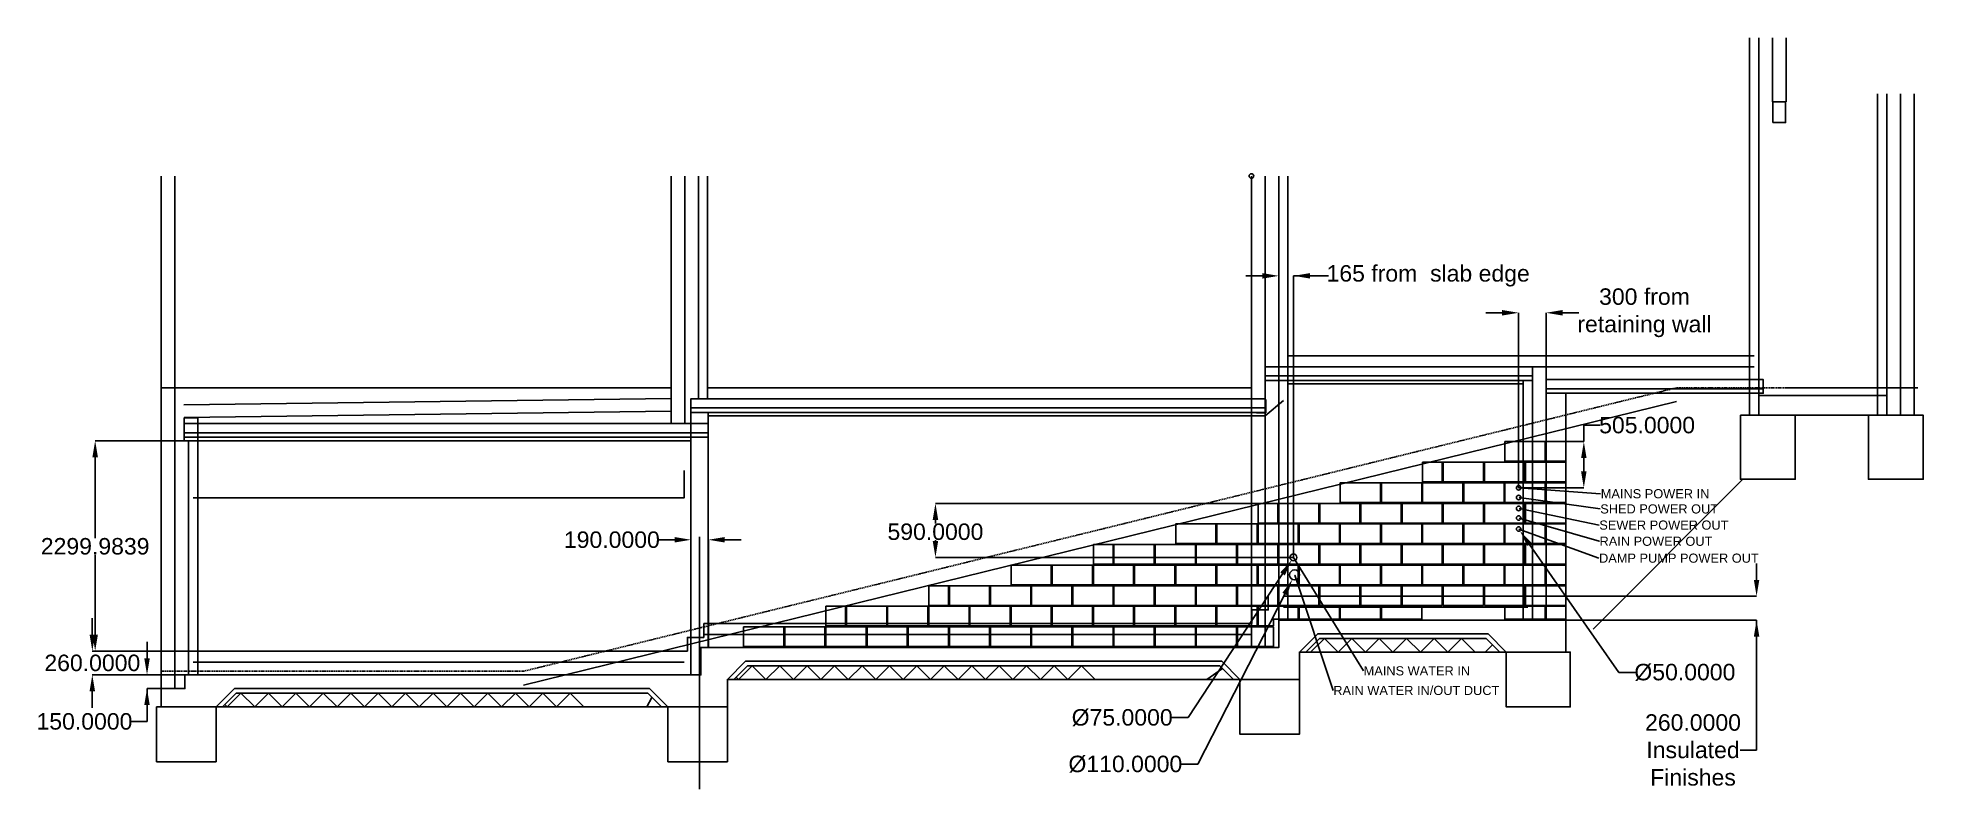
# Model space of a CAD drawing. Header units: millimetres. Extents: x -215 to 20403, y 0 to 8218.
import ezdxf
from ezdxf import colors
from ezdxf.entities.mleader import LeaderData, LeaderLine
from ezdxf.math import Vec2, Vec3

# ---------------------------------------------------------------- set-up
doc = ezdxf.new("R2010")
doc.units = ezdxf.units.MM
doc.linetypes.add('DASHED', pattern=[19.05, 12.7, -6.35])
for name, color, linetype in [('CHB+00_Dims-GA', 100, 'Continuous'), ('CHB+00_Groundslab', 4, 'Continuous'), ('CHB+00_Levels', 8, 'Continuous'), ('CHB+00_Lintels Over', 9, 'Continuous'), ('CHB+00_Walls-Retaining', 1, 'Continuous'), ('CHB-00_Dims-Foundation', 8, 'Continuous'), ('CHB-00_External GL', 211, 'Continuous'), ('CHB-00_Foundation', 7, 'Continuous'), ('CHB-00_Party Wall Line', 1, 'Continuous'), ('CHB-00_SOPs', 211, 'Continuous'), ('Dimensions', 100, 'Continuous'), ('Internal Walls', 30, 'Continuous'), ('Service Ducts', 241, 'Continuous')]:
    doc.layers.add(name, color=color, linetype=linetype)
doc.styles.get("Standard").update_dxf_attribs({"font": 'arial.ttf'})
doc.dimstyles.get("Standard").update_dxf_attribs({"dimtxt": 180, "dimasz": 180, "dimexe": 0.18, "dimexo": 0.0625, "dimgap": 0.09, "dimtad": 0, "dimtih": 1, "dimtoh": 1, "dimdec": 4, "dimzin": 0, "dimdsep": 46, "dimtxsty": 'Standard', "dimcen": 0.09, "dimadec": 0, "dimazin": 0, "dimtfac": 1, "dimtdec": 4, "dimtofl": 0, "dimtmove": 0, "dimatfit": 3, "dimfxl": 1, "dimtolj": 1, "dimtzin": 0, "dimarcsym": 0})

# ---------------------------------------------------------------- blocks, each defined once
blk = doc.blocks.new('*U2')
at = {"layer": 'CHB+00_Groundslab', "color": 8}
blk.add_lwpolyline([(-150, -75), (0, 75), (150, -75)], dxfattribs=at)
blk = doc.blocks.new('*U1')
at = {"layer": 'CHB+00_Groundslab', "color": 0, "linetype": 'ByBlock', "lineweight": -2}
for p in [(0, 0), (300, 0), (600, 0), (900, 0), (1200, 0), (1500, 0)]:
    blk.add_blockref('*U2', p, dxfattribs=at)
blk = doc.blocks.new('*D27')
at = {"color": 0, "linetype": 'Continuous', "lineweight": -2}
for p, q in [((1485, 3811), (413, 3811)), ((413, 3631), (413, 2747)), ((413, 1691), (413, 2564)), ((1485, 1511), (413, 1511))]:
    blk.add_line(p, q, dxfattribs=at)
at = {"color": 0}
for points in [[(443, 3631), (383, 3631), (413, 3811)], [(383, 1691), (443, 1691), (413, 1511)]]:
    blk.add_solid(points, dxfattribs=at)
at = {"layer": 'Defpoints', "color": 0}
for p in [(1485, 3811), (413, 1511), (1485, 1511)]:
    blk.add_point(p, dxfattribs=at)
at = {"color": 0, "insert": (413, 2656), "char_height": 180, "attachment_point": 5}
blk.add_mtext('\\A1;2299.9839', dxfattribs=at)
blk = doc.blocks.new('*U30')
at = {"layer": 'CHB+00_Groundslab', "color": 8}
blk.add_lwpolyline([(-150, -75), (0, 75), (150, -75)], dxfattribs=at)
blk = doc.blocks.new('*U29')
at = {"layer": 'CHB+00_Groundslab', "color": 0, "linetype": 'ByBlock', "lineweight": -2}
for p in [(0, 0), (300, 0), (600, 0), (900, 0), (1200, 0), (1500, 0), (1800, 0), (2100, 0), (2400, 0), (2700, 0), (3000, 0), (3300, 0), (3600, 0)]:
    blk.add_blockref('*U30', p, dxfattribs=at)
blk = doc.blocks.new('*U32')
at = {"layer": 'CHB+00_Groundslab', "color": 8}
blk.add_lwpolyline([(-150, -75), (0, 75), (150, -75)], dxfattribs=at)
blk = doc.blocks.new('*U31')
at = {"layer": 'CHB+00_Groundslab', "color": 0, "linetype": 'ByBlock', "lineweight": -2}
for p in [(0, 0), (300, 0), (600, 0), (900, 0), (1200, 0), (1500, 0), (1800, 0), (2100, 0), (2400, 0), (2700, 0), (3000, 0), (3300, 0), (3600, 0)]:
    blk.add_blockref('*U32', p, dxfattribs=at)
blk = doc.blocks.new('*D34')
at = {"layer": 'CHB+00_Dims-GA', "color": 0, "lineweight": -2}
for p, q in [((18580, 2290), (18580, 2470)), ((16078, 2110), (18580, 2110)), ((16078, 1850), (18580, 1850)), ((18580, 429), (18580, 1850)), ((18400, 429), (18580, 429))]:
    blk.add_line(p, q, dxfattribs=at)
at = {"layer": 'CHB+00_Dims-GA', "color": 0}
for points in [[(18550, 2290), (18610, 2290), (18580, 2110)], [(18610, 1670), (18550, 1670), (18580, 1850)]]:
    blk.add_solid(points, dxfattribs=at)
at = {"layer": 'Defpoints', "color": 0}
for p in [(16078, 2110), (18580, 2110), (16078, 1850)]:
    blk.add_point(p, dxfattribs=at)
at = {"layer": 'CHB+00_Dims-GA', "color": 0, "insert": (17885, 429), "char_height": 180, "attachment_point": 5}
blk.add_mtext('\\A1;260.0000\\PInsulated\\PFinishes', dxfattribs=at)
blk = doc.blocks.new('*D48')
at = {"layer": 'CHB+00_Dims-GA', "color": 0, "linetype": 'Continuous', "lineweight": -2}
for p, q in [((980, 1431), (980, 1611)), ((1395, 1251), (980, 1251)), ((980, 741), (980, 1101)), ((1135, 1101), (980, 1101)), ((800, 741), (980, 741))]:
    blk.add_line(p, q, dxfattribs=at)
at = {"layer": 'CHB+00_Dims-GA', "color": 0}
for points in [[(950, 1431), (1010, 1431), (980, 1251)], [(1010, 921), (950, 921), (980, 1101)]]:
    blk.add_solid(points, dxfattribs=at)
at = {"layer": 'Defpoints', "color": 0}
for p in [(1395, 1251), (980, 1101), (1135, 1101)]:
    blk.add_point(p, dxfattribs=at)
at = {"layer": 'CHB+00_Dims-GA', "color": 0, "insert": (296, 741), "char_height": 180, "attachment_point": 5}
blk.add_mtext('\\A1;150.0000', dxfattribs=at)
blk = doc.blocks.new('*D63')
at = {"layer": 'Defpoints', "color": 0}
for p in [(16493, 3801), (16691, 3801), (15978, 3296)]:
    blk.add_point(p, dxfattribs=at)
at = {"layer": 'Service Ducts', "color": 0, "lineweight": -2}
for p, q in [((16691, 3981), (16871, 3981)), ((16691, 3801), (16691, 3981)), ((16493, 3801), (16691, 3801)), ((16691, 3476), (16691, 3621)), ((15978, 3296), (16691, 3296))]:
    blk.add_line(p, q, dxfattribs=at)
at = {"layer": 'Service Ducts', "color": 0}
for points in [[(16721, 3621), (16661, 3621), (16691, 3801)], [(16661, 3476), (16721, 3476), (16691, 3296)]]:
    blk.add_solid(points, dxfattribs=at)
at = {"layer": 'Service Ducts', "color": 0, "insert": (17383, 3981), "char_height": 180, "attachment_point": 5}
blk.add_mtext('\\A1;505.0000', dxfattribs=at)
blk = doc.blocks.new('*D64')
at = {"layer": 'Defpoints', "color": 0}
for p in [(9601, 3126), (13516, 3126), (13516, 2536)]:
    blk.add_point(p, dxfattribs=at)
at = {"layer": 'Service Ducts', "color": 0, "lineweight": -2}
for p, q in [((13516, 3126), (9601, 3126)), ((9601, 2946), (9601, 2907)), ((9601, 2716), (9601, 2723)), ((13516, 2536), (9601, 2536))]:
    blk.add_line(p, q, dxfattribs=at)
at = {"layer": 'Service Ducts', "color": 0}
for points in [[(9631, 2946), (9571, 2946), (9601, 3126)], [(9571, 2716), (9631, 2716), (9601, 2536)]]:
    blk.add_solid(points, dxfattribs=at)
at = {"layer": 'Service Ducts', "color": 0, "insert": (9601, 2815), "char_height": 180, "attachment_point": 5}
blk.add_mtext('\\A1;590.0000', dxfattribs=at)
blk = doc.blocks.new('*D65')
at = {"layer": 'Defpoints', "color": 0}
for p in [(13503, 2294), (13553, 2392)]:
    blk.add_point(p, dxfattribs=at)
at = {"layer": 'Service Ducts', "color": 0}
for q in [(13528, 2344), (13528, 2343)]:
    blk.add_line((13528, 2343), q, dxfattribs=at)
at = {"layer": 'Service Ducts', "color": 0, "lineweight": -2}
for p, q in [((12469, 274), (13421, 2134)), ((12289, 274), (12469, 274))]:
    blk.add_line(p, q, dxfattribs=at)
at = {"layer": 'Service Ducts', "color": 0}
blk.add_solid([(13448, 2121), (13395, 2148), (13503, 2294)], dxfattribs=at)
at = {"layer": 'Service Ducts', "color": 0, "insert": (11678, 274), "char_height": 180, "attachment_point": 5}
blk.add_mtext('\\A1;%%c110.0000', dxfattribs=at)
blk = doc.blocks.new('*D66')
at = {"layer": 'Defpoints', "color": 0}
for p in [(13496, 2505), (13537, 2567)]:
    blk.add_point(p, dxfattribs=at)
at = {"layer": 'Service Ducts', "color": 0}
blk.add_line((13516, 2536), (13516, 2536), dxfattribs=at)
blk.add_line((13516, 2536), (13516, 2536), dxfattribs=at)
at = {"layer": 'Service Ducts', "color": 0, "lineweight": -2}
for p, q in [((12364, 783), (13397, 2354)), ((12184, 783), (12364, 783))]:
    blk.add_line(p, q, dxfattribs=at)
at = {"layer": 'Service Ducts', "color": 0}
blk.add_solid([(13422, 2338), (13372, 2371), (13496, 2505)], dxfattribs=at)
at = {"layer": 'Service Ducts', "color": 0, "insert": (11643, 783), "char_height": 180, "attachment_point": 5}
blk.add_mtext('\\A1;%%c75.0000', dxfattribs=at)
blk = doc.blocks.new('*D67')
at = {"layer": 'Defpoints', "color": 0}
for p in [(15964, 2866), (15993, 2825)]:
    blk.add_point(p, dxfattribs=at)
at = {"layer": 'Service Ducts', "color": 0}
blk.add_line((15978, 2846), (15978, 2846), dxfattribs=at)
blk.add_line((15978, 2846), (15978, 2846), dxfattribs=at)
at = {"layer": 'Service Ducts', "color": 0, "lineweight": -2}
for p, q in [((17075, 1278), (16096, 2678)), ((17255, 1278), (17075, 1278))]:
    blk.add_line(p, q, dxfattribs=at)
at = {"layer": 'Service Ducts', "color": 0}
blk.add_solid([(16120, 2695), (16071, 2661), (15993, 2825)], dxfattribs=at)
at = {"layer": 'Service Ducts', "color": 0, "insert": (17796, 1278), "char_height": 180, "attachment_point": 5}
blk.add_mtext('\\A1;%%c50.0000', dxfattribs=at)
blk = doc.blocks.new('*D68')
at = {"layer": 'Defpoints', "color": 0}
for p in [(16278, 5210), (16278, 4330), (15978, 3296)]:
    blk.add_point(p, dxfattribs=at)
at = {"layer": 'Service Ducts', "color": 0, "lineweight": -2}
for p, q in [((15798, 5210), (15618, 5210)), ((15978, 3296), (15978, 5210)), ((16278, 4330), (16278, 5210)), ((16458, 5210), (16638, 5210))]:
    blk.add_line(p, q, dxfattribs=at)
at = {"layer": 'Service Ducts', "color": 0}
for points in [[(15798, 5180), (15798, 5240), (15978, 5210)], [(16458, 5240), (16458, 5180), (16278, 5210)]]:
    blk.add_solid(points, dxfattribs=at)
at = {"layer": 'Service Ducts', "color": 0, "insert": (17354, 5210), "char_height": 180, "attachment_point": 5}
blk.add_mtext('\\A1;300 from\\Pretaining wall', dxfattribs=at)
blk = doc.blocks.new('*D69')
at = {"layer": 'Defpoints', "color": 0}
for p in [(13518, 5614), (13518, 2533), (13356, 1850)]:
    blk.add_point(p, dxfattribs=at)
at = {"layer": 'Service Ducts', "color": 0, "lineweight": -2}
for p, q in [((13176, 5614), (12996, 5614)), ((13356, 1850), (13356, 5614)), ((13518, 2533), (13518, 5614)), ((13518, 5614), (13898, 5614)), ((13698, 5614), (13878, 5614))]:
    blk.add_line(p, q, dxfattribs=at)
at = {"layer": 'Service Ducts', "color": 0}
for points in [[(13176, 5584), (13176, 5644), (13356, 5614)], [(13698, 5644), (13698, 5584), (13518, 5614)]]:
    blk.add_solid(points, dxfattribs=at)
at = {"layer": 'Service Ducts', "color": 0, "insert": (14989, 5614), "char_height": 180, "attachment_point": 5}
blk.add_mtext('\\A1;165 from  slab edge', dxfattribs=at)
blk = doc.blocks.new('*D71')
at = {"layer": 'Defpoints', "color": 0}
for p in [(6928, 2728), (7118, 1551), (6928, 1251)]:
    blk.add_point(p, dxfattribs=at)
at = {"layer": 'Dimensions', "color": 0, "lineweight": -2}
for p, q in [((6748, 2728), (6568, 2728)), ((6928, 1251), (6928, 2729)), ((7118, 1551), (7118, 2729)), ((7298, 2728), (7478, 2728))]:
    blk.add_line(p, q, dxfattribs=at)
at = {"layer": 'Dimensions', "color": 0}
for points in [[(6748, 2698), (6748, 2758), (6928, 2728)], [(7298, 2758), (7298, 2698), (7118, 2728)]]:
    blk.add_solid(points, dxfattribs=at)
at = {"layer": 'Dimensions', "color": 0, "insert": (6063, 2728), "char_height": 180, "attachment_point": 5}
blk.add_mtext('\\A1;190.0000', dxfattribs=at)
blk = doc.blocks.new('*D73')
at = {"layer": 'Defpoints', "color": 0}
for p in [(382, 1511), (1535, 1511), (1395, 1251)]:
    blk.add_point(p, dxfattribs=at)
at = {"layer": 'Dimensions', "color": 0, "lineweight": -2}
for p, q in [((382, 1691), (382, 1871)), ((1535, 1511), (382, 1511)), ((1395, 1251), (382, 1251)), ((382, 1071), (382, 891))]:
    blk.add_line(p, q, dxfattribs=at)
at = {"layer": 'Dimensions', "color": 0}
for points in [[(352, 1691), (412, 1691), (382, 1511)], [(412, 1071), (352, 1071), (382, 1251)]]:
    blk.add_solid(points, dxfattribs=at)
at = {"layer": 'Dimensions', "color": 0, "insert": (382, 1381), "char_height": 180, "attachment_point": 5}
blk.add_mtext('\\A1;260.0000', dxfattribs=at)

msp = doc.modelspace()

# ---------------------------------------------------------------- linework, layer by layer
at = {"layer": 'CHB+00_Groundslab'}
for points in [[(6852.64693, 1250.95115), (7037.63728, 1250.95115), (7037.63728, 1550.95115), (13356.14693, 1550.95115), (13356.14693, 1849.95115)], [(6852.64693, 900.95115), (7325.63728, 900.95115), (7325.63728, 1200.95115), (7525.63728, 1400.95115), (12731.14693, 1400.95115), (12931.14693, 1200.95115), (13581.14693, 1200.7494), (13581.14693, 1499.95115), (13781.14693, 1699.95115), (15643.30777, 1699.95115), (15843.30777, 1499.95115), (16493.30777, 1499.95115)], [(13356.14693, 1849.95115), (16493.30777, 1849.95115), (16493.30777, 1499.95115)], [(1135.14693, 1100.95115), (1395.14693, 1100.95115), (1395.14693, 1250.95115), (6852.64693, 1250.95115)], [(1135.14693, 1100.95115), (1135.14693, 900.95115), (1735.14693, 900.95115), (1935.14693, 1100.95115), (6475.63728, 1100.95115), (6675.63728, 900.95115), (6852.64693, 900.95115)]]:
    msp.add_lwpolyline(points, dxfattribs=at)
at = {"layer": 'CHB+00_Groundslab', "color": 8}
for points in [[(13581.14693, 1499.95115), (13651.85761, 1499.95115), (13801.85761, 1649.95115), (15622.5971, 1649.95115), (15772.5971, 1499.95115), (15772.5971, 1499.95115)], [(15611.71609, 1499.95115), (15692.1566, 1580.39165)], [(7396.34796, 1200.95115), (7546.34796, 1350.95115), (12710.43625, 1350.95115), (12860.43625, 1200.95115), (12931.14693, 1200.95115)], [(1805.85761, 900.95115), (1955.85761, 1050.95115), (6454.92661, 1050.95115), (6604.92661, 900.95115)], [(7448.20645, 1200.95115), (7422.27721, 1226.8804)], [(1857.71609, 900.95115), (1831.78685, 926.8804)]]:
    msp.add_lwpolyline(points, dxfattribs=at)
at = {"layer": 'CHB+00_Groundslab', "color": 3, "linetype": 'Continuous'}
msp.add_lwpolyline([(16493.30777, 1499.95115), (15843.30777, 1499.95115), (15643.30777, 1699.95115)], dxfattribs=at)
at = {"layer": 'CHB+00_Groundslab', "color": 7}
for points in [[(13581.14693, 1499.95115), (15868.30777, 1499.95115)], [(7325.63728, 1200.95115), (12931.14693, 1200.95115)], [(1735.14693, 900.95115), (6675.63728, 900.95115)]]:
    msp.add_lwpolyline(points, dxfattribs=at)
at = {"layer": 'CHB+00_Groundslab', "color": 8, "linetype": 'Continuous'}
for points in [[(12569.44135, 1200.95115), (12739.9388, 1321.4486)], [(6446.9317, 900.95115), (6500.92915, 1004.9486)]]:
    msp.add_lwpolyline(points, dxfattribs=at)
at = {"layer": 'CHB+00_Levels', "linetype": 'Continuous'}
msp.add_line((16128.30777, 4619.95115), (18552.86378, 4619.95115), dxfattribs=at)
for points in [[(13456.14693, 4739.95115), (18552.86378, 4739.95115)], [(1135.14693, 4389.95115), (6710.14693, 4390.45115)], [(7110.13728, 4389.98717), (13056.16622, 4389.98717)], [(13456.14693, 4432.45115), (16028.30777, 4432.45115)], [(1383.02103, 4203.41887), (6710.14693, 4273.45115)], [(1385.14693, 4063.43501), (6710.14693, 4133.43501)], [(13056.16622, 4082.48717), (13206.14693, 4082.48717), (13406.14693, 4250.30709)], [(7117.63728, 4082.48717), (13056.16622, 4082.48717)], [(1485.14693, 3810.93501), (6927.63728, 3810.93501)], [(13061.30595, 1810.95115), (13061.30595, 1960.95115), (13240.06898, 1960.95115), (13240.06898, 2110.95115)], [(13406.14693, 2110.95115), (16078.30777, 2110.95115)], [(13406.14693, 1989.95115), (16078.30777, 1989.95115)], [(6852.64693, 1510.95115), (6888.88389, 1510.95115), (6888.88389, 1660.95115), (7067.64693, 1660.95115), (7067.64693, 1810.95115)], [(7067.64693, 1810.95115), (13056.14693, 1810.95115)], [(7067.64693, 1690.95115), (13056.14693, 1690.95115)], [(1485.14693, 1510.95115), (6852.64693, 1510.95115)], [(6927.63728, 1250.95115), (7027.63728, 1250.95115), (7027.63728, 1550.95115), (7037.63728, 1550.95115), (7037.63728, 1550.95115)], [(1485.14693, 1390.95115), (6852.64693, 1390.95115)]]:
    msp.add_lwpolyline(points, dxfattribs=at)
at = {"layer": 'CHB+00_Levels', "color": 3, "linetype": 'Continuous'}
msp.add_lwpolyline([(18902.86378, 4389.95115), (20344.53682, 4389.95115)], dxfattribs=at)
at = {"layer": 'CHB+00_Lintels Over', "linetype": 'Continuous'}
for points in [[(13206.14693, 4469.95115), (16128.30777, 4469.95115), (16128.30777, 4619.95115), (13206.14693, 4619.95115)], [(16278.30777, 4329.95115), (18652.86378, 4329.95115), (18652.86378, 4479.95115), (16278.30777, 4479.95115)], [(16278.30777, 4479.95115), (18652.86378, 4479.95115), (18652.86378, 4379.95115), (16278.30777, 4379.95115)], [(6927.63728, 4119.98717), (13206.16622, 4119.98717), (13206.16622, 4269.98717), (6927.63728, 4269.98717)], [(6927.63728, 4269.98717), (13206.16622, 4269.98717), (13206.16622, 4169.98717), (6927.63728, 4169.98717)], [(1385.14693, 3848.43501), (7117.63728, 3848.43501), (7117.63728, 3998.43501), (1385.14693, 3998.43501)], [(1385.14693, 3998.43501), (7117.63728, 3998.43501), (7117.63728, 3898.43501), (1385.14693, 3898.43501)]]:
    msp.add_lwpolyline(points, close=True, dxfattribs=at)
msp.add_lwpolyline([(13206.14693, 4619.95115), (16128.30777, 4619.95115), (16128.30777, 4519.95115), (13206.14693, 4519.95115)], dxfattribs=at)
at = {"layer": 'CHB+00_Lintels Over', "color": 1, "linetype": 'Continuous'}
for points in [[(13112.16622, 4116.98717), (13212.16622, 4116.98717), (13212.16622, 4260.98717)], [(1535.14693, 4060.93501), (1535.14693, 3810.93501), (1385.14693, 3810.93501), (1385.14693, 4060.93501), (1535.14693, 4060.93501)]]:
    msp.add_lwpolyline(points, dxfattribs=at)
at = {"layer": 'CHB+00_Walls-Retaining'}
msp.add_lwpolyline([(16493.30777, 1849.95115), (16278.30777, 1849.95115), (16278.30777, 4329.95115), (16493.30777, 4329.95115)], close=True, dxfattribs=at)
at = {"layer": 'CHB+00_Walls-Retaining', "linetype": 'DASHED'}
msp.add_lwpolyline([(7503.30777, 1550.95115), (7503.30777, 1775.95115), (8403.30777, 1775.95115), (8403.30777, 2000.95115), (9528.30777, 2000.95115), (9528.30777, 2225.95115), (10428.30777, 2225.95115), (10428.30777, 2450.95115), (11328.30777, 2450.95115), (11328.30777, 2675.95115), (12228.30777, 2675.95115), (12228.30777, 2900.95115), (13128.30777, 2900.95115), (13128.30777, 3125.95115), (14028.30777, 3125.95115), (14028.30777, 3350.95115), (14928.30777, 3350.95115), (14928.30777, 3575.95115), (15828.30777, 3575.95115), (15828.30777, 3800.95115), (16493.30777, 3800.95115), (16493.30777, 1849.95115)], dxfattribs=at)
at = {"layer": 'CHB-00_Dims-Foundation', "color": 252, "linetype": 'Continuous'}
for p, q in [((18502.86378, 8217.84418), (18502.86378, 4089.95115)), ((18602.86378, 8217.84418), (18602.86378, 4089.95115)), ((18752.86378, 8217.84418), (18752.86378, 7514.95115)), ((18902.86378, 8217.84418), (18902.86378, 7514.95115)), ((19902.86378, 7604.24031), (19902.86378, 4089.95115)), ((20002.86378, 7604.24031), (20002.86378, 4089.95115)), ((20152.86378, 7604.24031), (20152.86378, 4089.95115)), ((20302.86378, 7604.24031), (20302.86378, 4089.95115)), ((1135.14693, 6705.45041), (1135.14693, 1100.95115)), ((1285.14693, 6705.45041), (1285.14693, 1100.95115)), ((6710.14693, 6705.45041), (6710.14693, 3993.43501)), ((6860.14693, 6705.45041), (6860.14693, 3993.43501)), ((7010.13728, 6705.45041), (7010.15657, 4269.98717)), ((7110.13728, 6705.45041), (7110.13728, 4269.98717)), ((1435.14693, 3810.93501), (1435.14693, 1250.95115)), ((1535.14693, 3810.93501), (1535.14693, 1250.95115))]:
    msp.add_line(p, q, dxfattribs=at)
at = {"layer": 'CHB-00_External GL', "linetype": 'DASHED'}
for points in [[(5095.14693, 1289.95115), (17702.86378, 4389.95115)], [(18977.86378, 4389.95115), (17702.86378, 4389.95115)], [(5095.14693, 1289.95115), (1135.14693, 1289.95115)]]:
    msp.add_lwpolyline(points, dxfattribs=at)
at = {"layer": 'CHB-00_Foundation', "linetype": 'Continuous'}
for points in [[(18757.86378, 7289.95115), (18897.86378, 7289.95115), (18897.86378, 7514.95115), (18757.86378, 7514.95115)], [(18602.86378, 4089.95115), (20002.86378, 4089.95115), (20002.86378, 4304.95115), (18602.86378, 4304.95115)]]:
    msp.add_lwpolyline(points, close=True, dxfattribs=at)
at = {"layer": 'CHB-00_Foundation'}
for points in [[(18402.86378, 4089.95115), (19002.86378, 4089.95115), (19002.86378, 3389.50715), (18402.86378, 3389.50715)], [(19802.86378, 4089.95115), (20402.86378, 4089.95115), (20402.86378, 3389.50715), (19802.86378, 3389.50715)], [(15843.30777, 1499.95115), (16543.30777, 1499.95115), (16543.30777, 899.95115), (15843.30777, 899.95115)], [(12931.14693, 1200.95115), (13581.14693, 1200.7494), (13581.14693, 600.95115), (12931.14693, 600.95115)], [(1735.14693, 900.95115), (1085.14693, 900.95115), (1085.14693, 300.95115), (1735.14693, 300.95115)], [(6675.63728, 900.95115), (7325.63728, 900.95115), (7325.63728, 300.95115), (6675.63728, 300.95115)]]:
    msp.add_lwpolyline(points, close=True, dxfattribs=at)
at = {"layer": 'CHB-00_Party Wall Line', "color": 252, "linetype": 'Continuous'}
for points in [[(15828.30777, 3585.95115), (16268.30777, 3585.95115), (16268.30777, 3800.95115), (15828.30777, 3800.95115)], [(16278.30777, 3585.95115), (16493.30777, 3585.95115), (16493.30777, 3800.95115), (16278.30777, 3800.95115)], [(14928.30777, 3360.95115), (15143.30777, 3360.95115), (15143.30777, 3575.95115), (14928.30777, 3575.95115)], [(15153.30777, 3360.95115), (15593.30777, 3360.95115), (15593.30777, 3575.95115), (15153.30777, 3575.95115)], [(15603.30777, 3360.95115), (16043.30777, 3360.95115), (16043.30777, 3575.95115), (15603.30777, 3575.95115)], [(16053.30777, 3360.95115), (16493.30777, 3360.95115), (16493.30777, 3575.95115), (16053.30777, 3575.95115)], [(14028.30777, 3135.95115), (14468.30777, 3135.95115), (14468.30777, 3350.95115), (14028.30777, 3350.95115)], [(14478.30777, 3135.95115), (14918.30777, 3135.95115), (14918.30777, 3350.95115), (14478.30777, 3350.95115)], [(14928.30777, 3135.95115), (15368.30777, 3135.95115), (15368.30777, 3350.95115), (14928.30777, 3350.95115)], [(15378.30777, 3135.95115), (15818.30777, 3135.95115), (15818.30777, 3350.95115), (15378.30777, 3350.95115)], [(15828.30777, 3135.95115), (16268.30777, 3135.95115), (16268.30777, 3350.95115), (15828.30777, 3350.95115)], [(16278.30777, 3135.95115), (16493.30777, 3135.95115), (16493.30777, 3350.95115), (16278.30777, 3350.95115)], [(13128.30777, 2910.95115), (13343.30777, 2910.95115), (13343.30777, 3125.95115), (13128.30777, 3125.95115)], [(13353.30777, 2910.95115), (13793.30777, 2910.95115), (13793.30777, 3125.95115), (13353.30777, 3125.95115)], [(13803.30777, 2910.95115), (14243.30777, 2910.95115), (14243.30777, 3125.95115), (13803.30777, 3125.95115)], [(14253.30777, 2910.95115), (14693.30777, 2910.95115), (14693.30777, 3125.95115), (14253.30777, 3125.95115)], [(14703.30777, 2910.95115), (15143.30777, 2910.95115), (15143.30777, 3125.95115), (14703.30777, 3125.95115)], [(15153.30777, 2910.95115), (15593.30777, 2910.95115), (15593.30777, 3125.95115), (15153.30777, 3125.95115)], [(15603.30777, 2910.95115), (16043.30777, 2910.95115), (16043.30777, 3125.95115), (15603.30777, 3125.95115)], [(16053.30777, 2910.95115), (16493.30777, 2910.95115), (16493.30777, 3125.95115), (16053.30777, 3125.95115)], [(12228.30777, 2685.95115), (12668.30777, 2685.95115), (12668.30777, 2900.95115), (12228.30777, 2900.95115)], [(12678.30777, 2685.95115), (13118.30777, 2685.95115), (13118.30777, 2900.95115), (12678.30777, 2900.95115)], [(13128.30777, 2685.95115), (13568.30777, 2685.95115), (13568.30777, 2900.95115), (13128.30777, 2900.95115)], [(13578.30777, 2685.95115), (14018.30777, 2685.95115), (14018.30777, 2900.95115), (13578.30777, 2900.95115)], [(14028.30777, 2685.95115), (14468.30777, 2685.95115), (14468.30777, 2900.95115), (14028.30777, 2900.95115)], [(14478.30777, 2685.95115), (14918.30777, 2685.95115), (14918.30777, 2900.95115), (14478.30777, 2900.95115)], [(14928.30777, 2685.95115), (15368.30777, 2685.95115), (15368.30777, 2900.95115), (14928.30777, 2900.95115)], [(15378.30777, 2685.95115), (15818.30777, 2685.95115), (15818.30777, 2900.95115), (15378.30777, 2900.95115)], [(15828.30777, 2685.95115), (16268.30777, 2685.95115), (16268.30777, 2900.95115), (15828.30777, 2900.95115)], [(16278.30777, 2685.95115), (16493.30777, 2685.95115), (16493.30777, 2900.95115), (16278.30777, 2900.95115)], [(11328.30777, 2460.95115), (11543.30777, 2460.95115), (11543.30777, 2675.95115), (11328.30777, 2675.95115)], [(11553.30777, 2460.95115), (11993.30777, 2460.95115), (11993.30777, 2675.95115), (11553.30777, 2675.95115)], [(12003.30777, 2460.95115), (12443.30777, 2460.95115), (12443.30777, 2675.95115), (12003.30777, 2675.95115)], [(12453.30777, 2460.95115), (12893.30777, 2460.95115), (12893.30777, 2675.95115), (12453.30777, 2675.95115)], [(12903.30777, 2460.95115), (13343.30777, 2460.95115), (13343.30777, 2675.95115), (12903.30777, 2675.95115)], [(13353.30777, 2460.95115), (13793.30777, 2460.95115), (13793.30777, 2675.95115), (13353.30777, 2675.95115)], [(13803.30777, 2460.95115), (14243.30777, 2460.95115), (14243.30777, 2675.95115), (13803.30777, 2675.95115)], [(14253.30777, 2460.95115), (14693.30777, 2460.95115), (14693.30777, 2675.95115), (14253.30777, 2675.95115)], [(14703.30777, 2460.95115), (15143.30777, 2460.95115), (15143.30777, 2675.95115), (14703.30777, 2675.95115)], [(15153.30777, 2460.95115), (15593.30777, 2460.95115), (15593.30777, 2675.95115), (15153.30777, 2675.95115)], [(15603.30777, 2460.95115), (16043.30777, 2460.95115), (16043.30777, 2675.95115), (15603.30777, 2675.95115)], [(16053.30777, 2460.95115), (16493.30777, 2460.95115), (16493.30777, 2675.95115), (16053.30777, 2675.95115)], [(10428.30777, 2235.95115), (10868.30777, 2235.95115), (10868.30777, 2450.95115), (10428.30777, 2450.95115)], [(10878.30777, 2235.95115), (11318.30777, 2235.95115), (11318.30777, 2450.95115), (10878.30777, 2450.95115)], [(11328.30777, 2235.95115), (11768.30777, 2235.95115), (11768.30777, 2450.95115), (11328.30777, 2450.95115)], [(11778.30777, 2235.95115), (12218.30777, 2235.95115), (12218.30777, 2450.95115), (11778.30777, 2450.95115)], [(12228.30777, 2235.95115), (12668.30777, 2235.95115), (12668.30777, 2450.95115), (12228.30777, 2450.95115)], [(12678.30777, 2235.95115), (13118.30777, 2235.95115), (13118.30777, 2450.95115), (12678.30777, 2450.95115)], [(13128.30777, 2235.95115), (13568.30777, 2235.95115), (13568.30777, 2450.95115), (13128.30777, 2450.95115)], [(13578.30777, 2235.95115), (14018.30777, 2235.95115), (14018.30777, 2450.95115), (13578.30777, 2450.95115)], [(14028.30777, 2235.95115), (14468.30777, 2235.95115), (14468.30777, 2450.95115), (14028.30777, 2450.95115)], [(14478.30777, 2235.95115), (14918.30777, 2235.95115), (14918.30777, 2450.95115), (14478.30777, 2450.95115)], [(14928.30777, 2235.95115), (15368.30777, 2235.95115), (15368.30777, 2450.95115), (14928.30777, 2450.95115)], [(15378.30777, 2235.95115), (15818.30777, 2235.95115), (15818.30777, 2450.95115), (15378.30777, 2450.95115)], [(15828.30777, 2235.95115), (16268.30777, 2235.95115), (16268.30777, 2450.95115), (15828.30777, 2450.95115)], [(16278.30777, 2235.95115), (16493.30777, 2235.95115), (16493.30777, 2450.95115), (16278.30777, 2450.95115)], [(9528.30777, 2010.95115), (9743.30777, 2010.95115), (9743.30777, 2225.95115), (9528.30777, 2225.95115)], [(9753.30777, 2010.95115), (10193.30777, 2010.95115), (10193.30777, 2225.95115), (9753.30777, 2225.95115)], [(10203.30777, 2010.95115), (10643.30777, 2010.95115), (10643.30777, 2225.95115), (10203.30777, 2225.95115)], [(10653.30777, 2010.95115), (11093.30777, 2010.95115), (11093.30777, 2225.95115), (10653.30777, 2225.95115)], [(11103.30777, 2010.95115), (11543.30777, 2010.95115), (11543.30777, 2225.95115), (11103.30777, 2225.95115)], [(11553.30777, 2010.95115), (11993.30777, 2010.95115), (11993.30777, 2225.95115), (11553.30777, 2225.95115)], [(12003.30777, 2010.95115), (12443.30777, 2010.95115), (12443.30777, 2225.95115), (12003.30777, 2225.95115)], [(12453.30777, 2010.95115), (12893.30777, 2010.95115), (12893.30777, 2225.95115), (12453.30777, 2225.95115)], [(12903.30777, 2010.95115), (13343.30777, 2010.95115), (13343.30777, 2225.95115), (12903.30777, 2225.95115)], [(13353.30777, 2010.95115), (13793.30777, 2010.95115), (13793.30777, 2225.95115), (13353.30777, 2225.95115)], [(13803.30777, 2010.95115), (14243.30777, 2010.95115), (14243.30777, 2225.95115), (13803.30777, 2225.95115)], [(14253.30777, 2010.95115), (14693.30777, 2010.95115), (14693.30777, 2225.95115), (14253.30777, 2225.95115)], [(14703.30777, 2010.95115), (15143.30777, 2010.95115), (15143.30777, 2225.95115), (14703.30777, 2225.95115)], [(15153.30777, 2010.95115), (15593.30777, 2010.95115), (15593.30777, 2225.95115), (15153.30777, 2225.95115)], [(15603.30777, 2010.95115), (16043.30777, 2010.95115), (16043.30777, 2225.95115), (15603.30777, 2225.95115)], [(16053.30777, 2010.95115), (16493.30777, 2010.95115), (16493.30777, 2225.95115), (16053.30777, 2225.95115)], [(8403.30777, 1785.95115), (8618.30777, 1785.95115), (8618.30777, 2000.95115), (8403.30777, 2000.95115)], [(8628.30777, 1785.95115), (9068.30777, 1785.95115), (9068.30777, 2000.95115), (8628.30777, 2000.95115)], [(9078.30777, 1785.95115), (9518.30777, 1785.95115), (9518.30777, 2000.95115), (9078.30777, 2000.95115)], [(9528.30777, 1785.95115), (9968.30777, 1785.95115), (9968.30777, 2000.95115), (9528.30777, 2000.95115)], [(9978.30777, 1785.95115), (10418.30777, 1785.95115), (10418.30777, 2000.95115), (9978.30777, 2000.95115)], [(10428.30777, 1785.95115), (10868.30777, 1785.95115), (10868.30777, 2000.95115), (10428.30777, 2000.95115)], [(10878.30777, 1785.95115), (11318.30777, 1785.95115), (11318.30777, 2000.95115), (10878.30777, 2000.95115)], [(11328.30777, 1785.95115), (11768.30777, 1785.95115), (11768.30777, 2000.95115), (11328.30777, 2000.95115)], [(11778.30777, 1785.95115), (12218.30777, 1785.95115), (12218.30777, 2000.95115), (11778.30777, 2000.95115)], [(12228.30777, 1785.95115), (12668.30777, 1785.95115), (12668.30777, 2000.95115), (12228.30777, 2000.95115)], [(12678.30777, 1785.95115), (13118.30777, 1785.95115), (13118.30777, 2000.95115), (12678.30777, 2000.95115)], [(13128.30777, 1785.95115), (13296.14693, 1785.95115), (13296.14693, 1859.95115), (13568.30777, 1859.95115), (13568.30777, 2000.95115), (13128.30777, 2000.95115)], [(13578.30777, 1859.95115), (14018.30777, 1859.95115), (14018.30777, 2000.95115), (13578.30777, 2000.95115)], [(14028.30777, 1859.95115), (14468.30777, 1859.95115), (14468.30777, 2000.95115), (14028.30777, 2000.95115)], [(14478.30777, 1859.95115), (14918.30777, 1859.95115), (14918.30777, 2000.95115), (14478.30777, 2000.95115)], [(15828.30777, 1859.95115), (16268.30777, 1859.95115), (16268.30777, 2000.95115), (15828.30777, 2000.95115)], [(16278.30777, 1859.95115), (16493.30777, 1859.95115), (16493.30777, 2000.95115), (16278.30777, 2000.95115)], [(7503.30777, 1560.95115), (7943.30777, 1560.95115), (7943.30777, 1775.95115), (7503.30777, 1775.95115)], [(7953.30777, 1560.95115), (8393.30777, 1560.95115), (8393.30777, 1775.95115), (7953.30777, 1775.95115)], [(8403.30777, 1560.95115), (8843.30777, 1560.95115), (8843.30777, 1775.95115), (8403.30777, 1775.95115)], [(8853.30777, 1560.95115), (9293.30777, 1560.95115), (9293.30777, 1775.95115), (8853.30777, 1775.95115)], [(9303.30777, 1560.95115), (9743.30777, 1560.95115), (9743.30777, 1775.95115), (9303.30777, 1775.95115)], [(9753.30777, 1560.95115), (10193.30777, 1560.95115), (10193.30777, 1775.95115), (9753.30777, 1775.95115)], [(10203.30777, 1560.95115), (10643.30777, 1560.95115), (10643.30777, 1775.95115), (10203.30777, 1775.95115)], [(10653.30777, 1560.95115), (11093.30777, 1560.95115), (11093.30777, 1775.95115), (10653.30777, 1775.95115)], [(11103.30777, 1560.95115), (11543.30777, 1560.95115), (11543.30777, 1775.95115), (11103.30777, 1775.95115)], [(11553.30777, 1560.95115), (11993.30777, 1560.95115), (11993.30777, 1775.95115), (11553.30777, 1775.95115)], [(12003.30777, 1560.95115), (12443.30777, 1560.95115), (12443.30777, 1775.95115), (12003.30777, 1775.95115)], [(12453.30777, 1560.95115), (12893.30777, 1560.95115), (12893.30777, 1775.95115), (12453.30777, 1775.95115)], [(12903.30777, 1560.95115), (13296.14693, 1560.95115), (13296.14693, 1775.95115), (12903.30777, 1775.95115)]]:
    msp.add_lwpolyline(points, close=True, dxfattribs=at)
at = {"layer": 'CHB-00_SOPs', "linetype": 'Continuous'}
msp.add_lwpolyline([(13031.14693, 6705.45041, 1), (13081.14693, 6705.45041, 1)], format="xyb", close=True, dxfattribs=at)
at = {"layer": 'Defpoints', "linetype": 'Continuous'}
msp.add_line((16793.30777, 1749.95115), (18427.86378, 3389.50715), dxfattribs=at)
msp.add_lwpolyline([(5095.14693, 1139.95115), (17702.86378, 4239.95115)], dxfattribs=at)
at = {"layer": 'Defpoints'}
msp.add_lwpolyline([(1485.14693, 3185.95115), (6852.64693, 3185.95115), (6852.64693, 3485.95115)], dxfattribs=at)
at = {"layer": 'Internal Walls', "linetype": 'Continuous'}
for p, q in [((13056.14693, 6705.45041), (13056.14693, 1550.95115)), ((13206.14693, 6705.45041), (13206.14693, 1550.95115)), ((13356.14693, 6705.45041), (13356.14693, 1849.95115)), ((13456.14693, 6705.45041), (13456.14693, 1849.95115)), ((6927.63728, 4119.98717), (6927.63728, 1250.95115)), ((7117.63728, 4119.98717), (7117.63728, 1550.95115)), ((7022.63728, 2760.46916), (7022.63728, -0.14043))]:
    msp.add_line(p, q, dxfattribs=at)
at = {"layer": 'Internal Walls'}
msp.add_lwpolyline([(16128.30777, 1849.95115), (16028.30777, 1849.95115), (16028.30777, 4469.95115), (16128.30777, 4469.95115)], close=True, dxfattribs=at)
at = {"layer": 'Service Ducts'}
for centre, radius in [((15978.30777, 3295.95115), 25), ((15978.30777, 3190.95115), 25), ((15978.30777, 3070.95115), 25), ((15978.30777, 2965.95115), 25), ((15978.30777, 2845.95115), 25), ((13516.14693, 2535.95115), 37.5), ((13528.30777, 2343.45115), 55)]:
    msp.add_circle(centre, radius, dxfattribs=at)

# ---------------------------------------------------------------- block references
at = {"layer": 'CHB+00_Groundslab', "color": 8}
for name, p in [('*U1', (13853.71609, 1574.95115)), ('*U29', (7598.20645, 1275.95115)), ('*U31', (2007.71609, 975.95115))]:
    msp.add_blockref(name, p, dxfattribs=at)

# ---------------------------------------------------------------- dimensions: what is measured, and where the dimension line sits
at = {"color": 3, "linetype": 'Continuous'}
dim = msp.add_linear_dim(base=(412.97681, 1510.95115), p1=(1485.14693, 3810.93501), p2=(1485.14693, 1510.95115), angle=90, dimstyle='Standard', dxfattribs=at)
dim.commit()
dim.dimension.update_dxf_attribs({"geometry": '*D27', "text_midpoint": (412.97681, 2655.51003), "dimtype": 160})
at = {"layer": 'CHB+00_Dims-GA'}
dim = msp.add_linear_dim(base=(18579.50343, 2109.95115), p1=(16078.30777, 1849.95115), p2=(16078.30777, 2109.95115), angle=90, text='<>\\XInsulated\\PFinishes', dimstyle='Standard', dxfattribs=at)
dim.commit()
dim.dimension.update_dxf_attribs({"geometry": '*D34', "text_midpoint": (17885.33343, 428.93014), "dimtype": 160})
at = {"layer": 'CHB+00_Dims-GA', "linetype": 'Continuous'}
dim = msp.add_linear_dim(base=(980.18501, 1100.95115), p1=(1395.14693, 1250.95115), p2=(1135.14693, 1100.95115), angle=90, dimstyle='Standard', dxfattribs=at)
dim.commit()
dim.dimension.update_dxf_attribs({"geometry": '*D48', "text_midpoint": (296.00501, 740.95115), "dimtype": 160})
at = {"layer": 'Dimensions'}
dim = msp.add_linear_dim(base=(6927.63728, 2728.46044), p1=(7117.63728, 1550.95115), p2=(6927.63728, 1250.95115), dimstyle='Standard', dxfattribs=at)
dim.commit()
dim.dimension.update_dxf_attribs({"geometry": '*D71', "text_midpoint": (6063.45728, 2728.46044)})
dim = msp.add_linear_dim(base=(382.15028, 1510.95115), p1=(1395.08443, 1250.95115), p2=(1535.14693, 1510.95115), angle=90, dimstyle='Standard', dxfattribs=at)
dim.commit()
dim.dimension.update_dxf_attribs({"geometry": '*D73', "text_midpoint": (382.15028, 1380.95115)})
at = {"layer": 'Service Ducts'}
dim = msp.add_linear_dim(base=(13518.18238, 5614.29113), p1=(13356.14693, 1849.95115), p2=(13518.18238, 2532.54548), text='165 from  slab edge', dimstyle='Standard', dxfattribs=at)
dim.commit()
dim.dimension.update_dxf_attribs({"geometry": '*D69', "text_midpoint": (14989.04246, 5614.29113), "dimtype": 160})
dim = msp.add_linear_dim(base=(16278.30777, 5209.67933), p1=(15978.37027, 3295.95115), p2=(16278.30777, 4329.95115), text='300 from\\Pretaining wall', dimstyle='Standard', dxfattribs=at)
dim.commit()
dim.dimension.update_dxf_attribs({"geometry": '*D68', "text_midpoint": (17354.43777, 5209.67933)})
dim = msp.add_linear_dim(base=(16690.72575, 3800.95115), p1=(15978.30777, 3295.95115), p2=(16493.30777, 3800.95115), angle=90, dimstyle='Standard', dxfattribs=at)
dim.commit()
dim.dimension.update_dxf_attribs({"geometry": '*D63', "text_midpoint": (17383.36575, 3980.95115)})
dim = msp.add_linear_dim(base=(9601.05854, 3125.95115), p1=(13516.14693, 2535.95115), p2=(13516.14693, 3125.95115), angle=90, dimstyle='Standard', dxfattribs=at)
dim.commit()
dim.dimension.update_dxf_attribs({"geometry": '*D64', "text_midpoint": (9601.05854, 2814.62636), "dimtype": 160})
for p1, p2, picture, middle in [((15963.9774, 2866.43628), (15992.63815, 2825.46603), '*D67', (17795.63414, 1278.36364)), ((13536.74023, 2567.29068), (13495.55363, 2504.61162), '*D66', (11643.38528, 782.73817)), ((13553.36911, 2392.4096), (13503.24644, 2294.49271), '*D65', (11678.43305, 274.03249))]:
    dim = msp.add_diameter_dim_2p(p1=p1, p2=p2, dimstyle='Standard', dxfattribs=at)
    dim.commit()
    dim.dimension.update_dxf_attribs({"geometry": picture, "text_midpoint": middle, "dimtype": 163})

# ---------------------------------------------------------------- leaders
ml = msp.add_multileader_mtext('Standard', dxfattribs=at)
ml.set_content('SHED POWER OUT')
ml.set_leader_properties()
ml.build(insert=Vec2(0, 0))
ml.multileader.update_dxf_attribs({"text_right_attachment_type": 6, "dogleg_length": 0.36})
ctx = ml.context
ctx.base_point, ctx.char_height = Vec3(16868.85623, 3064.6907), 100
ctx.right_attachment = 6
notes = []
notes.append((ctx, [(0, (1, 1, 0), (16868.49623, 3064.6907), (1, 0), 0.36, [(0, [(15978.30777, 3190.95115)], 0, [])])]))
ctx.mtext.insert = Vec3(16870.85623, 3115.5407)
ml = msp.add_multileader_mtext('Standard', dxfattribs=at)
ml.set_content('MAINS POWER IN')
ml.set_leader_properties()
ml.build(insert=Vec2(0, 0))
ml.multileader.update_dxf_attribs({"text_right_attachment_type": 6, "dogleg_length": 0.36})
ctx = ml.context
ctx.base_point, ctx.char_height = Vec3(-108.44571, 236.9504), 100
ctx.right_attachment = 6
notes.append((ctx, [(0, (1, 1, 0), (16873.85329, 3230.75961), (1, 0), 0.36, [(0, [(15978.37027, 3295.95115)], 0, [])])]))
ctx.mtext.insert = Vec3(16876.21329, 3281.60961)
ml = msp.add_multileader_mtext('Standard', dxfattribs=at)
ml.set_content('SEWER POWER OUT')
ml.set_leader_properties()
ml.build(insert=Vec2(0, 0))
ml.multileader.update_dxf_attribs({"text_right_attachment_type": 6, "dogleg_length": 0.36})
ctx = ml.context
ctx.base_point, ctx.char_height = Vec3(1215.55794, 333.18715), 100
ctx.right_attachment = 6
notes.append((ctx, [(0, (1, 1, 0), (16857.78211, 2887.90768), (1, 0), 0.36, [(0, [(15978.30777, 3070.95115)], 0, [])])]))
ctx.mtext.insert = Vec3(16860.14211, 2938.75768)
ml = msp.add_multileader_mtext('Standard', dxfattribs=at)
ml.set_content('RAIN POWER OUT')
ml.set_leader_properties()
ml.build(insert=Vec2(0, 0))
ml.multileader.update_dxf_attribs({"text_right_attachment_type": 6, "dogleg_length": 0.36})
ctx = ml.context
ctx.base_point, ctx.char_height = Vec3(1024.7477, 402.89038), 100
ctx.right_attachment = 6
notes.append((ctx, [(0, (1, 1, 0), (16860.46064, 2711.12466), (1, 0), 0.36, [(0, [(15978.30777, 2965.95115)], 0, [])])]))
ctx.mtext.insert = Vec3(16862.82064, 2761.97466)
ml = msp.add_multileader_mtext('Standard', dxfattribs=at)
ml.set_content('DAMP PUMP POWER OUT')
ml.set_leader_properties()
ml.build(insert=Vec2(0, 0))
ml.multileader.update_dxf_attribs({"text_right_attachment_type": 6, "dogleg_length": 0.36})
ctx = ml.context
ctx.base_point, ctx.char_height = Vec3(1500.02431, 496.02436), 100
ctx.right_attachment = 6
notes.append((ctx, [(0, (1, 1, 0), (16855.10358, 2526.30604), (1, 0), 0.36, [(0, [(15978.30777, 2845.95115)], 0, [])])]))
ctx.mtext.insert = Vec3(16857.46358, 2577.15604)
ml = msp.add_multileader_mtext('Standard', dxfattribs=at)
ml.set_content('MAINS WATER IN')
ml.set_leader_properties()
ml.build(insert=Vec2(0, 0))
ml.multileader.update_dxf_attribs({"text_right_attachment_type": 6, "dogleg_length": 0.36})
ctx = ml.context
ctx.base_point, ctx.char_height = Vec3(313.09079, 485.84276), 100
ctx.right_attachment = 6
notes.append((ctx, [(0, (1, 1, 0), (14281.03562, 1294.18194), (1, 0), 0.36, [(0, [(13516.08443, 2535.95115)], 0, [])])]))
ctx.mtext.insert = Vec3(14283.39562, 1345.03194)
ml = msp.add_multileader_mtext('Standard', dxfattribs=at)
ml.set_content('RAIN WATER IN/OUT DUCT')
ml.set_leader_properties()
ml.build(insert=Vec2(0, 0))
ml.multileader.update_dxf_attribs({"text_right_attachment_type": 6, "dogleg_length": 0.36})
ctx = ml.context
ctx.base_point, ctx.char_height = Vec3(640.45299, 580.97923), 100
ctx.right_attachment = 6
notes.append((ctx, [(0, (1, 1, 0), (13948.89782, 1079.89949), (1, 0), 0.36, [(0, [(13528.30777, 2343.45115)], 0, [])])]))
ctx.mtext.insert = Vec3(13951.25782, 1130.74949)
for ctx, leaders in notes:
    for number, flags, end, landing, length, lines in leaders:
        leader = LeaderData()
        leader.index, (leader.has_last_leader_line, leader.has_dogleg_vector, leader.attachment_direction) = number, flags
        leader.last_leader_point, leader.dogleg_vector, leader.dogleg_length = Vec3(end), Vec3(landing), length
        for number, points, colour, breaks in lines:
            line = LeaderLine()
            line.index, line.vertices, line.color, line.breaks = number, Vec3.list(points), colors.encode_raw_color(colour), breaks
            leader.lines.append(line)
        ctx.leaders.append(leader)

doc.saveas('drawing.dxf')
